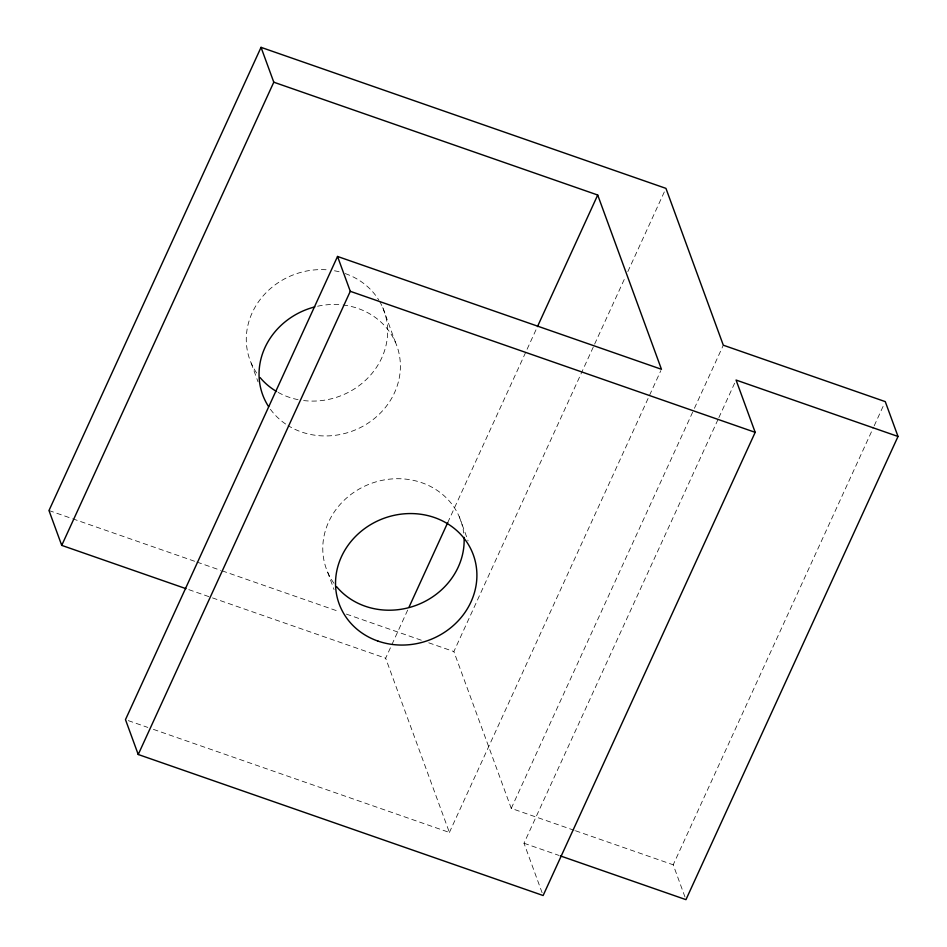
<?xml version="1.0" encoding="UTF-8"?>
<svg xmlns="http://www.w3.org/2000/svg" width="947" height="947" viewBox="0 0 947 947"><rect width="100%" height="100%" fill="white"/><g stroke="black" fill="none" stroke-linecap="round" stroke-linejoin="round"><path stroke-width="0.71" stroke-dasharray="4.74 3.55" d="M153.402 729.368L449.399 832.46L385.654 658.201L407.778 609.868M447.73 522.602L536.854 327.934M574.083 830.27L511.25 808.383L453.873 651.56L594.018 345.454M594.633 344.116L624.76 278.323M627.825 271.611L664.711 191.057M449.399 832.46L660.84 370.62M511.25 808.383L693.808 409.649M694.423 408.311L723.307 345.205M542.122 892.772L523.999 843.244L718.24 418.988M718.856 417.651L736.068 380.055M684.977 896.975L673.21 864.8L873.596 427.133M874.211 425.783L884.048 404.298M48.984 510.528L71.321 518.305M72.718 518.802L195.579 561.595M196.976 562.08L220.71 570.343M222.107 570.828L339.393 611.679M346.365 614.106L421.77 640.373M428.742 642.8L453.873 651.56M188.784 589.638L211.122 597.415M212.519 597.9L385.654 658.201M575.48 830.756L673.21 864.8M523.999 843.244L558.908 855.401M128.271 720.62L147.815 727.426M382.766 307.633L395.515 342.483M459.271 516.742L468.09 540.879M251.168 363.068L258.034 381.83M327.662 572.177L334.042 589.602M333.971 583.293A71.416 64.952 -20.1 0 1 369.803 483.964A71.416 64.952 -20.1 0 1 463.71 533.125M343.051 304.993A71.416 64.952 -20.1 0 1 394.544 392.662A71.416 64.952 -20.1 0 1 288.077 425.605M285.639 424.019A71.416 64.952 -20.1 0 1 270.226 409.033M317.6 306.236A71.416 64.952 -20.1 0 1 340.257 304.709M379.569 301.312A71.416 64.952 -20.1 0 1 373.71 371.248A71.416 64.952 -20.1 0 1 303.632 400.557M298.08 399.67A71.416 64.952 -20.1 0 1 277.862 392.247M256.661 373.011A71.416 64.952 -20.1 0 1 258.069 302.413A71.416 64.952 -20.1 0 1 327.508 269.859M334.469 270.771A71.416 64.952 -20.1 0 1 341.299 272.345M345.241 273.588A71.416 64.952 -20.1 0 1 378.836 300.092"/><path stroke-width="1.42" d="M560.304 855.887L685.959 899.65L898.016 436.472L885.267 401.623L723.307 345.205L665.942 188.37L261.041 47.35L48.984 510.528L61.733 545.377L185.991 588.667M61.733 545.377L273.79 82.2L261.041 47.35M273.79 82.2L597.711 195.023L661.456 369.283L337.534 256.459L125.478 719.637L138.226 754.499L543.128 895.519L755.185 432.341L736.068 380.055L898.016 436.472M138.226 754.499L350.283 291.309L337.534 256.459M409.009 607.181L447.73 522.602M537.47 326.597L597.711 195.023M350.283 291.309L755.185 432.341M464.077 537.363A71.416 64.952 -20.1 0 1 417.13 604.955A71.416 64.952 -20.1 0 1 336.587 586.667M268.617 406.665A71.416 64.952 -20.1 0 1 314.806 306.899M276.583 391.513A71.416 64.952 -20.1 0 1 260.094 377.557M377.936 641.072A71.416 64.952 -20.1 0 0 476.459 567.975A71.416 64.952 -20.1 0 0 364.252 528.888A71.416 64.952 -20.1 0 0 377.936 641.072"/></g></svg>
